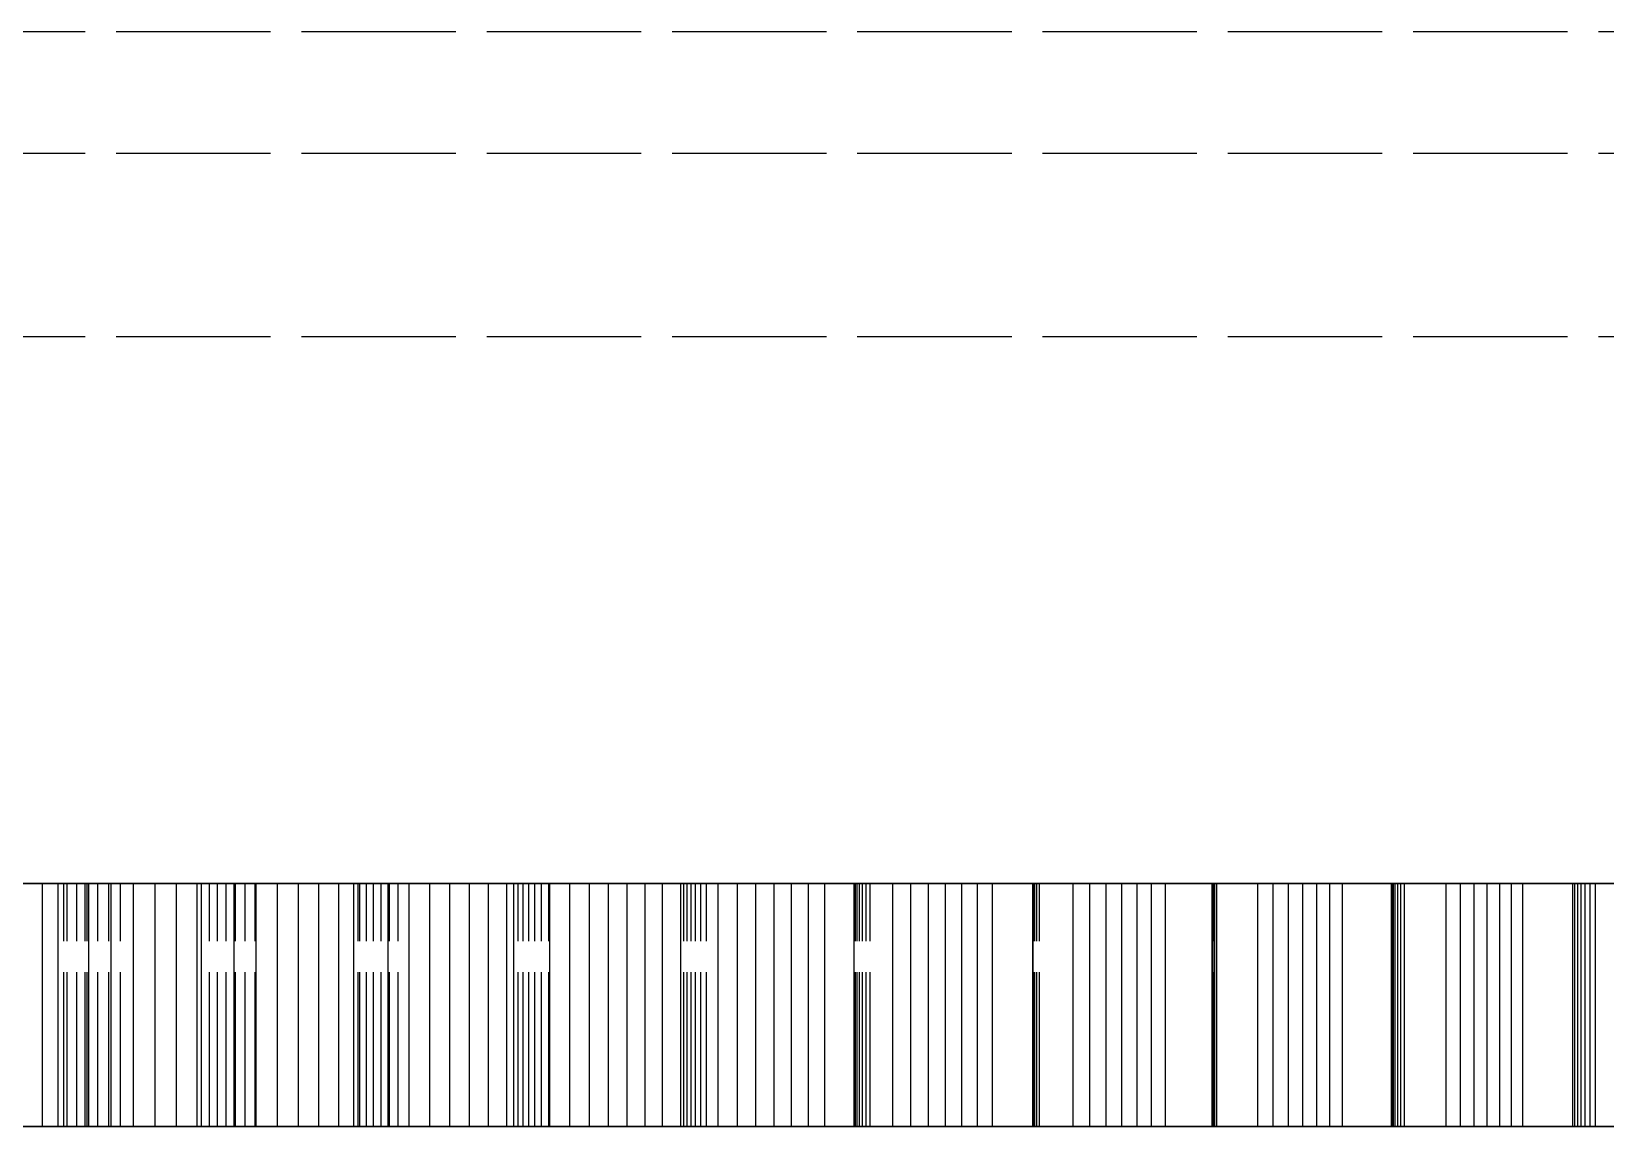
# Model space of a CAD drawing. Header units: millimetres. Extents: x -30 to 167, y -46 to 88.
# Drawn here: x -17.03 to -4.08, y 74.19 to 83.2 of the extents above; entities that cross this region are included whole.
import ezdxf

# ---------------------------------------------------------------- set-up
doc = ezdxf.new("R2010")
doc.units = ezdxf.units.MM
doc.linetypes.add('DASHED', pattern=[1.524, 1.27, -0.254])
doc.layers.add('HIDDEN', color=8, linetype='DASHED')
doc.layers.add('VISIBLE', color=7, linetype='CONTINUOUS')

msp = doc.modelspace()

# ---------------------------------------------------------------- linework, layer by layer
at = {"layer": 'HIDDEN'}
for p, q in [((-27, 83.20183), (27, 83.20183)), ((-27, 82.20183), (27, 82.20183)), ((-27, 80.69183), (27, 80.69183))]:
    msp.add_line(p, q, dxfattribs=at)
for points in [[(-17.11903, 76.19183), (-16.93831, 76.19183)], [(-16.93831, 76.19183), (-16.7613, 76.19183)], [(-16.93831, 74.19183), (-16.93831, 76.19183)], [(-16.81049, 76.19183), (-16.55785, 76.19183)], [(-16.73434, 76.19183), (-16.81049, 76.19183)], [(-16.81049, 76.19183), (-16.73434, 76.19183)], [(-16.7613, 76.19183), (-16.81049, 76.19183)], [(-16.81049, 74.19183), (-16.81049, 76.19183)], [(-16.7613, 76.19183), (-16.58831, 76.19183)], [(-16.58831, 76.19183), (-16.7613, 76.19183)], [(-16.7613, 74.19183), (-16.7613, 76.19183)], [(-16.7613, 74.19183), (-16.7613, 76.19183)], [(-16.65457, 76.19183), (-16.73434, 76.19183)], [(-16.73434, 76.19183), (-16.65457, 76.19183)], [(-16.73434, 74.19183), (-16.73434, 76.19183)], [(-16.73434, 74.19183), (-16.73434, 76.19183)], [(-16.57106, 76.19183), (-16.65457, 76.19183)], [(-16.65457, 76.19183), (-16.57106, 76.19183)], [(-16.65457, 74.19183), (-16.65457, 76.19183)], [(-16.65457, 74.19183), (-16.65457, 76.19183)], [(-16.58831, 76.19183), (-16.29649, 76.19183)], [(-16.29649, 76.19183), (-16.58831, 76.19183)], [(-16.58831, 74.19183), (-16.58831, 76.19183)], [(-16.58831, 74.19183), (-16.58831, 76.19183)], [(-16.48368, 76.19183), (-16.57106, 76.19183)], [(-16.57106, 76.19183), (-16.48368, 76.19183)], [(-16.57106, 74.19183), (-16.57106, 76.19183)], [(-16.57106, 74.19183), (-16.57106, 76.19183)], [(-16.55785, 76.19183), (-16.37235, 76.19183)], [(-16.55785, 74.19183), (-16.55785, 76.19183)], [(-16.39224, 76.19183), (-16.48368, 76.19183)], [(-16.48368, 76.19183), (-16.39224, 76.19183)], [(-16.48368, 74.19183), (-16.48368, 76.19183)], [(-16.48368, 74.19183), (-16.48368, 76.19183)], [(-16.29649, 76.19183), (-16.39224, 76.19183)], [(-16.39224, 76.19183), (-16.29649, 76.19183)], [(-16.39224, 74.19183), (-16.39224, 76.19183)], [(-16.39224, 74.19183), (-16.39224, 76.19183)], [(-16.37235, 76.19183), (-16.1902, 76.19183)], [(-16.37235, 74.19183), (-16.37235, 76.19183)], [(-16.29649, 74.19183), (-16.29649, 76.19183)], [(-16.29649, 74.19183), (-16.29649, 76.19183)], [(-16.1902, 76.19183), (-16.01159, 76.19183)], [(-16.1902, 74.19183), (-16.1902, 76.19183)], [(-16.01159, 76.19183), (-15.83671, 76.19183)], [(-16.01159, 74.19183), (-16.01159, 76.19183)], [(-15.83671, 76.19183), (-15.66581, 76.19183)], [(-15.83671, 74.19183), (-15.83671, 76.19183)], [(-15.66581, 76.19183), (-15.49922, 76.19183)], [(-15.66581, 74.19183), (-15.66581, 76.19183)], [(-15.62885, 76.19183), (-15.36045, 76.19183)], [(-15.56544, 76.19183), (-15.62885, 76.19183)], [(-15.62885, 76.19183), (-15.56544, 76.19183)], [(-15.49922, 76.19183), (-15.62885, 76.19183)], [(-15.62885, 74.19183), (-15.62885, 76.19183)], [(-15.4982, 76.19183), (-15.56544, 76.19183)], [(-15.56544, 76.19183), (-15.4982, 76.19183)], [(-15.56544, 74.19183), (-15.56544, 76.19183)], [(-15.56544, 74.19183), (-15.56544, 76.19183)], [(-15.49922, 76.19183), (-15.18789, 76.19183)], [(-15.18789, 76.19183), (-15.49922, 76.19183)], [(-15.49922, 74.19183), (-15.49922, 76.19183)], [(-15.49922, 74.19183), (-15.49922, 76.19183)], [(-15.427, 76.19183), (-15.4982, 76.19183)], [(-15.4982, 76.19183), (-15.427, 76.19183)], [(-15.4982, 74.19183), (-15.4982, 76.19183)], [(-15.4982, 74.19183), (-15.4982, 76.19183)], [(-15.3517, 76.19183), (-15.427, 76.19183)], [(-15.427, 76.19183), (-15.3517, 76.19183)], [(-15.427, 74.19183), (-15.427, 76.19183)], [(-15.427, 74.19183), (-15.427, 76.19183)], [(-15.36045, 76.19183), (-15.18087, 76.19183)], [(-15.36045, 74.19183), (-15.36045, 76.19183)], [(-15.27209, 76.19183), (-15.3517, 76.19183)], [(-15.3517, 76.19183), (-15.27209, 76.19183)], [(-15.3517, 74.19183), (-15.3517, 76.19183)], [(-15.3517, 74.19183), (-15.3517, 76.19183)], [(-15.18789, 76.19183), (-15.27209, 76.19183)], [(-15.27209, 76.19183), (-15.18789, 76.19183)], [(-15.27209, 74.19183), (-15.27209, 76.19183)], [(-15.27209, 74.19183), (-15.27209, 76.19183)], [(-15.18789, 74.19183), (-15.18789, 76.19183)], [(-15.18789, 74.19183), (-15.18789, 76.19183)], [(-15.18087, 76.19183), (-15.00487, 76.19183)], [(-15.18087, 74.19183), (-15.18087, 76.19183)], [(-15.00487, 76.19183), (-14.83263, 76.19183)], [(-15.00487, 74.19183), (-15.00487, 76.19183)], [(-14.83263, 76.19183), (-14.66437, 76.19183)], [(-14.83263, 74.19183), (-14.83263, 76.19183)], [(-14.66437, 76.19183), (-14.50035, 76.19183)], [(-14.66437, 74.19183), (-14.66437, 76.19183)], [(-14.50035, 76.19183), (-14.3409, 76.19183)], [(-14.50035, 74.19183), (-14.50035, 76.19183)], [(-14.37741, 76.19183), (-14.09445, 76.19183)], [(-14.32702, 76.19183), (-14.37741, 76.19183)], [(-14.37741, 76.19183), (-14.32702, 76.19183)], [(-14.3409, 76.19183), (-14.37741, 76.19183)], [(-14.37741, 74.19183), (-14.37741, 76.19183)], [(-14.3409, 76.19183), (-14.01146, 76.19183)], [(-14.01146, 76.19183), (-14.3409, 76.19183)], [(-14.3409, 74.19183), (-14.3409, 76.19183)], [(-14.3409, 74.19183), (-14.3409, 76.19183)], [(-14.2726, 76.19183), (-14.32702, 76.19183)], [(-14.32702, 76.19183), (-14.2726, 76.19183)], [(-14.32702, 74.19183), (-14.32702, 76.19183)], [(-14.32702, 74.19183), (-14.32702, 76.19183)], [(-14.21404, 76.19183), (-14.2726, 76.19183)], [(-14.2726, 76.19183), (-14.21404, 76.19183)], [(-14.2726, 74.19183), (-14.2726, 76.19183)], [(-14.2726, 74.19183), (-14.2726, 76.19183)], [(-14.15115, 76.19183), (-14.21404, 76.19183)], [(-14.21404, 76.19183), (-14.15115, 76.19183)], [(-14.21404, 74.19183), (-14.21404, 76.19183)], [(-14.21404, 74.19183), (-14.21404, 76.19183)], [(-14.08372, 76.19183), (-14.15115, 76.19183)], [(-14.15115, 76.19183), (-14.08372, 76.19183)], [(-14.15115, 74.19183), (-14.15115, 76.19183)], [(-14.15115, 74.19183), (-14.15115, 76.19183)], [(-14.09445, 76.19183), (-13.92159, 76.19183)], [(-14.09445, 74.19183), (-14.09445, 76.19183)], [(-14.01146, 76.19183), (-14.08372, 76.19183)], [(-14.08372, 76.19183), (-14.01146, 76.19183)], [(-14.08372, 74.19183), (-14.08372, 76.19183)], [(-14.08372, 74.19183), (-14.08372, 76.19183)], [(-14.01146, 74.19183), (-14.01146, 76.19183)], [(-14.01146, 74.19183), (-14.01146, 76.19183)], [(-13.92159, 76.19183), (-13.75252, 76.19183)], [(-13.92159, 74.19183), (-13.92159, 76.19183)], [(-13.75252, 76.19183), (-13.58743, 76.19183)], [(-13.75252, 74.19183), (-13.75252, 76.19183)], [(-13.58743, 76.19183), (-13.42654, 76.19183)], [(-13.58743, 74.19183), (-13.58743, 76.19183)], [(-13.42654, 76.19183), (-13.27013, 76.19183)], [(-13.42654, 74.19183), (-13.42654, 76.19183)], [(-13.27013, 76.19183), (-13.11853, 76.19183)], [(-13.27013, 74.19183), (-13.27013, 76.19183)], [(-13.11853, 76.19183), (-12.77246, 76.19183)], [(-13.11853, 74.19183), (-13.11853, 76.19183)], [(-13.06176, 76.19183), (-12.76551, 76.19183)], [(-13.02461, 76.19183), (-13.06176, 76.19183)], [(-13.06176, 76.19183), (-13.02461, 76.19183)], [(-12.77246, 76.19183), (-13.06176, 76.19183)], [(-13.06176, 74.19183), (-13.06176, 76.19183)], [(-12.98327, 76.19183), (-13.02461, 76.19183)], [(-13.02461, 76.19183), (-12.98327, 76.19183)], [(-13.02461, 74.19183), (-13.02461, 76.19183)], [(-13.02461, 74.19183), (-13.02461, 76.19183)], [(-12.93759, 76.19183), (-12.98327, 76.19183)], [(-12.98327, 76.19183), (-12.93759, 76.19183)], [(-12.98327, 74.19183), (-12.98327, 76.19183)], [(-12.98327, 74.19183), (-12.98327, 76.19183)], [(-12.88739, 76.19183), (-12.93759, 76.19183)], [(-12.93759, 76.19183), (-12.88739, 76.19183)], [(-12.93759, 74.19183), (-12.93759, 76.19183)], [(-12.93759, 74.19183), (-12.93759, 76.19183)], [(-12.83245, 76.19183), (-12.88739, 76.19183)], [(-12.88739, 76.19183), (-12.83245, 76.19183)], [(-12.88739, 74.19183), (-12.88739, 76.19183)], [(-12.88739, 74.19183), (-12.88739, 76.19183)], [(-12.77246, 76.19183), (-12.83245, 76.19183)], [(-12.83245, 76.19183), (-12.77246, 76.19183)], [(-12.83245, 74.19183), (-12.83245, 76.19183)], [(-12.83245, 74.19183), (-12.83245, 76.19183)], [(-12.77246, 74.19183), (-12.77246, 76.19183)], [(-12.77246, 74.19183), (-12.77246, 76.19183)], [(-12.76551, 76.19183), (-12.60013, 76.19183)], [(-12.76551, 74.19183), (-12.76551, 76.19183)], [(-12.60013, 76.19183), (-12.43875, 76.19183)], [(-12.60013, 74.19183), (-12.60013, 76.19183)], [(-12.43875, 76.19183), (-12.28155, 76.19183)], [(-12.43875, 74.19183), (-12.43875, 76.19183)], [(-12.28155, 76.19183), (-12.12875, 76.19183)], [(-12.28155, 74.19183), (-12.28155, 76.19183)], [(-12.12875, 76.19183), (-11.98064, 76.19183)], [(-12.12875, 74.19183), (-12.12875, 76.19183)], [(-11.98064, 76.19183), (-11.83758, 76.19183)], [(-11.98064, 74.19183), (-11.98064, 76.19183)], [(-11.83758, 76.19183), (-11.4764, 76.19183)], [(-11.83758, 74.19183), (-11.83758, 76.19183)], [(-11.68776, 76.19183), (-11.37954, 76.19183)], [(-11.66403, 76.19183), (-11.68776, 76.19183)], [(-11.68776, 76.19183), (-11.66403, 76.19183)], [(-11.4764, 76.19183), (-11.68776, 76.19183)], [(-11.68776, 74.19183), (-11.68776, 76.19183)], [(-11.63594, 76.19183), (-11.66403, 76.19183)], [(-11.66403, 76.19183), (-11.63594, 76.19183)], [(-11.66403, 74.19183), (-11.66403, 76.19183)], [(-11.66403, 74.19183), (-11.66403, 76.19183)], [(-11.60336, 76.19183), (-11.63594, 76.19183)], [(-11.63594, 76.19183), (-11.60336, 76.19183)], [(-11.63594, 74.19183), (-11.63594, 76.19183)], [(-11.63594, 74.19183), (-11.63594, 76.19183)], [(-11.56608, 76.19183), (-11.60336, 76.19183)], [(-11.60336, 76.19183), (-11.56608, 76.19183)], [(-11.60336, 74.19183), (-11.60336, 76.19183)], [(-11.60336, 74.19183), (-11.60336, 76.19183)], [(-11.52387, 76.19183), (-11.56608, 76.19183)], [(-11.56608, 76.19183), (-11.52387, 76.19183)], [(-11.56608, 74.19183), (-11.56608, 76.19183)], [(-11.56608, 74.19183), (-11.56608, 76.19183)], [(-11.4764, 76.19183), (-11.52387, 76.19183)], [(-11.52387, 76.19183), (-11.4764, 76.19183)], [(-11.52387, 74.19183), (-11.52387, 76.19183)], [(-11.52387, 74.19183), (-11.52387, 76.19183)], [(-11.4764, 74.19183), (-11.4764, 76.19183)], [(-11.4764, 74.19183), (-11.4764, 76.19183)], [(-11.37954, 76.19183), (-11.2224, 76.19183)], [(-11.37954, 74.19183), (-11.37954, 76.19183)], [(-11.2224, 76.19183), (-11.06942, 76.19183)], [(-11.2224, 74.19183), (-11.2224, 76.19183)], [(-11.06942, 76.19183), (-10.92081, 76.19183)], [(-11.06942, 74.19183), (-11.06942, 76.19183)], [(-10.92081, 76.19183), (-10.77678, 76.19183)], [(-10.92081, 74.19183), (-10.92081, 76.19183)], [(-10.77678, 76.19183), (-10.63764, 76.19183)], [(-10.77678, 74.19183), (-10.77678, 76.19183)], [(-10.63764, 76.19183), (-10.50375, 76.19183)], [(-10.63764, 74.19183), (-10.63764, 76.19183)], [(-10.50375, 76.19183), (-10.12909, 76.19183)], [(-10.50375, 74.19183), (-10.50375, 76.19183)], [(-10.26157, 76.19183), (-9.94276, 76.19183)], [(-10.25135, 76.19183), (-10.26157, 76.19183)], [(-10.26157, 76.19183), (-10.25135, 76.19183)], [(-10.12909, 76.19183), (-10.26157, 76.19183)], [(-10.26157, 74.19183), (-10.26157, 76.19183)], [(-10.23665, 76.19183), (-10.25135, 76.19183)], [(-10.25135, 76.19183), (-10.23665, 76.19183)], [(-10.25135, 74.19183), (-10.25135, 76.19183)], [(-10.25135, 74.19183), (-10.25135, 76.19183)], [(-10.2173, 76.19183), (-10.23665, 76.19183)], [(-10.23665, 76.19183), (-10.2173, 76.19183)], [(-10.23665, 74.19183), (-10.23665, 76.19183)], [(-10.23665, 74.19183), (-10.23665, 76.19183)], [(-10.19311, 76.19183), (-10.2173, 76.19183)], [(-10.2173, 76.19183), (-10.19311, 76.19183)], [(-10.2173, 74.19183), (-10.2173, 76.19183)], [(-10.2173, 74.19183), (-10.2173, 76.19183)], [(-10.16382, 76.19183), (-10.19311, 76.19183)], [(-10.19311, 76.19183), (-10.16382, 76.19183)], [(-10.19311, 74.19183), (-10.19311, 76.19183)], [(-10.19311, 74.19183), (-10.19311, 76.19183)], [(-10.12909, 76.19183), (-10.16382, 76.19183)], [(-10.16382, 76.19183), (-10.12909, 76.19183)], [(-10.16382, 74.19183), (-10.16382, 76.19183)], [(-10.16382, 74.19183), (-10.16382, 76.19183)], [(-10.12909, 74.19183), (-10.12909, 76.19183)], [(-10.12909, 74.19183), (-10.12909, 76.19183)], [(-9.94276, 76.19183), (-9.79455, 76.19183)], [(-9.94276, 74.19183), (-9.94276, 76.19183)], [(-9.79455, 76.19183), (-9.65066, 76.19183)], [(-9.79455, 74.19183), (-9.79455, 76.19183)], [(-9.65066, 76.19183), (-9.51129, 76.19183)], [(-9.65066, 74.19183), (-9.65066, 76.19183)], [(-9.51129, 76.19183), (-9.37669, 76.19183)], [(-9.51129, 74.19183), (-9.51129, 76.19183)], [(-9.37669, 76.19183), (-9.24713, 76.19183)], [(-9.37669, 74.19183), (-9.37669, 76.19183)], [(-9.24713, 76.19183), (-9.12301, 76.19183)], [(-9.24713, 74.19183), (-9.24713, 76.19183)], [(-9.12301, 76.19183), (-8.73655, 76.19183)], [(-9.12301, 74.19183), (-9.12301, 76.19183)], [(-8.79289, 76.19183), (-8.78955, 76.19183)], [(-8.79164, 76.19183), (-8.79289, 76.19183)], [(-8.79289, 76.19183), (-8.79164, 76.19183)], [(-8.73655, 76.19183), (-8.79289, 76.19183)], [(-8.79289, 74.19183), (-8.79289, 76.19183)], [(-8.78562, 76.19183), (-8.79164, 76.19183)], [(-8.79164, 76.19183), (-8.78562, 76.19183)], [(-8.79164, 74.19183), (-8.79164, 76.19183)], [(-8.79164, 74.19183), (-8.79164, 76.19183)], [(-8.78955, 76.19183), (-8.46156, 76.19183)], [(-8.78955, 74.19183), (-8.78955, 76.19183)], [(-8.77462, 76.19183), (-8.78562, 76.19183)], [(-8.78562, 76.19183), (-8.77462, 76.19183)], [(-8.78562, 74.19183), (-8.78562, 76.19183)], [(-8.78562, 74.19183), (-8.78562, 76.19183)], [(-8.75838, 76.19183), (-8.77462, 76.19183)], [(-8.77462, 76.19183), (-8.75838, 76.19183)], [(-8.77462, 74.19183), (-8.77462, 76.19183)], [(-8.77462, 74.19183), (-8.77462, 76.19183)], [(-8.73655, 76.19183), (-8.75838, 76.19183)], [(-8.75838, 76.19183), (-8.73655, 76.19183)], [(-8.75838, 74.19183), (-8.75838, 76.19183)], [(-8.75838, 74.19183), (-8.75838, 76.19183)], [(-8.73655, 74.19183), (-8.73655, 76.19183)], [(-8.73655, 74.19183), (-8.73655, 76.19183)], [(-8.46156, 76.19183), (-8.32295, 76.19183)], [(-8.46156, 74.19183), (-8.46156, 76.19183)], [(-8.32295, 76.19183), (-8.18879, 76.19183)], [(-8.32295, 74.19183), (-8.32295, 76.19183)], [(-8.18879, 76.19183), (-8.0593, 76.19183)], [(-8.18879, 74.19183), (-8.18879, 76.19183)], [(-8.0593, 76.19183), (-7.93471, 76.19183)], [(-8.0593, 74.19183), (-8.0593, 76.19183)], [(-7.93471, 76.19183), (-7.81532, 76.19183)], [(-7.93471, 74.19183), (-7.93471, 76.19183)], [(-7.81532, 76.19183), (-7.70153, 76.19183)], [(-7.81532, 74.19183), (-7.81532, 76.19183)], [(-7.70153, 76.19183), (-7.30498, 76.19183)], [(-7.70153, 74.19183), (-7.70153, 76.19183)], [(-7.31694, 76.19183), (-7.31469, 76.19183)], [(-7.31382, 76.19183), (-7.31694, 76.19183)], [(-7.31694, 76.19183), (-7.31382, 76.19183)], [(-7.30498, 76.19183), (-7.31694, 76.19183)], [(-7.31694, 74.19183), (-7.31694, 76.19183)], [(-7.31469, 76.19183), (-7.30736, 76.19183)], [(-7.31469, 74.19183), (-7.31469, 76.19183)], [(-7.30498, 76.19183), (-7.31382, 76.19183)], [(-7.31382, 76.19183), (-7.30498, 76.19183)], [(-7.31382, 74.19183), (-7.31382, 76.19183)], [(-7.31382, 74.19183), (-7.31382, 76.19183)], [(-7.30736, 76.19183), (-7.29516, 76.19183)], [(-7.30736, 74.19183), (-7.30736, 76.19183)], [(-7.30498, 74.19183), (-7.30498, 76.19183)], [(-7.30498, 74.19183), (-7.30498, 76.19183)], [(-7.29516, 76.19183), (-7.27827, 76.19183)], [(-7.29516, 74.19183), (-7.29516, 76.19183)], [(-7.27827, 76.19183), (-6.94258, 76.19183)], [(-7.27827, 74.19183), (-7.27827, 76.19183)], [(-6.94258, 76.19183), (-6.81418, 76.19183)], [(-6.94258, 74.19183), (-6.94258, 76.19183)], [(-6.81418, 76.19183), (-6.69035, 76.19183)], [(-6.81418, 74.19183), (-6.81418, 76.19183)], [(-6.69035, 76.19183), (-6.57131, 76.19183)], [(-6.69035, 74.19183), (-6.69035, 76.19183)], [(-6.57131, 76.19183), (-6.4573, 76.19183)], [(-6.57131, 74.19183), (-6.57131, 76.19183)], [(-6.4573, 76.19183), (-6.34861, 76.19183)], [(-6.4573, 74.19183), (-6.4573, 76.19183)], [(-6.34861, 76.19183), (-6.24564, 76.19183)], [(-6.34861, 74.19183), (-6.34861, 76.19183)], [(-6.24564, 76.19183), (-5.84079, 76.19183)], [(-6.24564, 74.19183), (-6.24564, 76.19183)], [(-5.84079, 76.19183), (-5.8366, 76.19183)], [(-5.84079, 74.19183), (-5.84079, 76.19183)], [(-5.8366, 76.19183), (-5.82657, 76.19183)], [(-5.8366, 74.19183), (-5.8366, 76.19183)], [(-5.82657, 76.19183), (-5.8111, 76.19183)], [(-5.82657, 74.19183), (-5.82657, 76.19183)], [(-5.8111, 76.19183), (-5.79045, 76.19183)], [(-5.8111, 74.19183), (-5.8111, 76.19183)], [(-5.79045, 76.19183), (-5.76485, 76.19183)], [(-5.79045, 74.19183), (-5.79045, 76.19183)], [(-5.76485, 76.19183), (-5.73448, 76.19183)], [(-5.76485, 74.19183), (-5.76485, 76.19183)], [(-5.73448, 76.19183), (-5.39259, 76.19183)], [(-5.73448, 74.19183), (-5.73448, 76.19183)], [(-5.39259, 76.19183), (-5.27497, 76.19183)], [(-5.39259, 74.19183), (-5.39259, 76.19183)], [(-5.27497, 76.19183), (-5.16203, 76.19183)], [(-5.27497, 74.19183), (-5.27497, 76.19183)], [(-5.16203, 76.19183), (-5.05398, 76.19183)], [(-5.16203, 74.19183), (-5.16203, 76.19183)], [(-5.05398, 76.19183), (-4.95104, 76.19183)], [(-5.05398, 74.19183), (-5.05398, 76.19183)], [(-4.95104, 76.19183), (-4.85354, 76.19183)], [(-4.95104, 74.19183), (-4.95104, 76.19183)], [(-4.85354, 76.19183), (-4.76187, 76.19183)], [(-4.85354, 74.19183), (-4.85354, 76.19183)], [(-4.76187, 76.19183), (-4.35051, 76.19183)], [(-4.76187, 74.19183), (-4.76187, 76.19183)], [(-4.35051, 76.19183), (-4.3333, 76.19183)], [(-4.35051, 74.19183), (-4.35051, 76.19183)], [(-4.3333, 76.19183), (-4.31019, 76.19183)], [(-4.3333, 74.19183), (-4.3333, 76.19183)], [(-4.31019, 76.19183), (-4.28155, 76.19183)], [(-4.31019, 74.19183), (-4.31019, 76.19183)], [(-4.28155, 76.19183), (-4.24767, 76.19183)], [(-4.28155, 74.19183), (-4.28155, 76.19183)], [(-4.24767, 76.19183), (-4.20879, 76.19183)], [(-4.24767, 74.19183), (-4.24767, 76.19183)], [(-4.20879, 76.19183), (-4.16508, 76.19183)], [(-4.20879, 74.19183), (-4.20879, 76.19183)], [(-4.16508, 76.19183), (-3.81851, 76.19183)], [(-4.16508, 74.19183), (-4.16508, 76.19183)], [(-17.11903, 74.19183), (-16.93831, 74.19183)], [(-16.93831, 74.19183), (-16.7613, 74.19183)], [(-16.81049, 74.19183), (-16.55785, 74.19183)], [(-16.73434, 74.19183), (-16.81049, 74.19183)], [(-16.81049, 74.19183), (-16.73434, 74.19183)], [(-16.7613, 74.19183), (-16.81049, 74.19183)], [(-16.7613, 74.19183), (-16.58831, 74.19183)], [(-16.58831, 74.19183), (-16.7613, 74.19183)], [(-16.65457, 74.19183), (-16.73434, 74.19183)], [(-16.73434, 74.19183), (-16.65457, 74.19183)], [(-16.57106, 74.19183), (-16.65457, 74.19183)], [(-16.65457, 74.19183), (-16.57106, 74.19183)], [(-16.58831, 74.19183), (-16.29649, 74.19183)], [(-16.29649, 74.19183), (-16.58831, 74.19183)], [(-16.48368, 74.19183), (-16.57106, 74.19183)], [(-16.57106, 74.19183), (-16.48368, 74.19183)], [(-16.55785, 74.19183), (-16.37235, 74.19183)], [(-16.39224, 74.19183), (-16.48368, 74.19183)], [(-16.48368, 74.19183), (-16.39224, 74.19183)], [(-16.29649, 74.19183), (-16.39224, 74.19183)], [(-16.39224, 74.19183), (-16.29649, 74.19183)], [(-16.37235, 74.19183), (-16.1902, 74.19183)], [(-16.1902, 74.19183), (-16.01159, 74.19183)], [(-16.01159, 74.19183), (-15.83671, 74.19183)], [(-15.83671, 74.19183), (-15.66581, 74.19183)], [(-15.66581, 74.19183), (-15.49922, 74.19183)], [(-15.62885, 74.19183), (-15.36045, 74.19183)], [(-15.56544, 74.19183), (-15.62885, 74.19183)], [(-15.62885, 74.19183), (-15.56544, 74.19183)], [(-15.49922, 74.19183), (-15.62885, 74.19183)], [(-15.4982, 74.19183), (-15.56544, 74.19183)], [(-15.56544, 74.19183), (-15.4982, 74.19183)], [(-15.49922, 74.19183), (-15.18789, 74.19183)], [(-15.18789, 74.19183), (-15.49922, 74.19183)], [(-15.427, 74.19183), (-15.4982, 74.19183)], [(-15.4982, 74.19183), (-15.427, 74.19183)], [(-15.3517, 74.19183), (-15.427, 74.19183)], [(-15.427, 74.19183), (-15.3517, 74.19183)], [(-15.36045, 74.19183), (-15.18087, 74.19183)], [(-15.27209, 74.19183), (-15.3517, 74.19183)], [(-15.3517, 74.19183), (-15.27209, 74.19183)], [(-15.18789, 74.19183), (-15.27209, 74.19183)], [(-15.27209, 74.19183), (-15.18789, 74.19183)], [(-15.18087, 74.19183), (-15.00487, 74.19183)], [(-15.00487, 74.19183), (-14.83263, 74.19183)], [(-14.83263, 74.19183), (-14.66437, 74.19183)], [(-14.66437, 74.19183), (-14.50035, 74.19183)], [(-14.50035, 74.19183), (-14.3409, 74.19183)], [(-14.37741, 74.19183), (-14.09445, 74.19183)], [(-14.32702, 74.19183), (-14.37741, 74.19183)], [(-14.37741, 74.19183), (-14.32702, 74.19183)], [(-14.3409, 74.19183), (-14.37741, 74.19183)], [(-14.3409, 74.19183), (-14.01146, 74.19183)], [(-14.01146, 74.19183), (-14.3409, 74.19183)], [(-14.2726, 74.19183), (-14.32702, 74.19183)], [(-14.32702, 74.19183), (-14.2726, 74.19183)], [(-14.21404, 74.19183), (-14.2726, 74.19183)], [(-14.2726, 74.19183), (-14.21404, 74.19183)], [(-14.15115, 74.19183), (-14.21404, 74.19183)], [(-14.21404, 74.19183), (-14.15115, 74.19183)], [(-14.08372, 74.19183), (-14.15115, 74.19183)], [(-14.15115, 74.19183), (-14.08372, 74.19183)], [(-14.09445, 74.19183), (-13.92159, 74.19183)], [(-14.01146, 74.19183), (-14.08372, 74.19183)], [(-14.08372, 74.19183), (-14.01146, 74.19183)], [(-13.92159, 74.19183), (-13.75252, 74.19183)], [(-13.75252, 74.19183), (-13.58743, 74.19183)], [(-13.58743, 74.19183), (-13.42654, 74.19183)], [(-13.42654, 74.19183), (-13.27013, 74.19183)], [(-13.27013, 74.19183), (-13.11853, 74.19183)], [(-13.11853, 74.19183), (-12.77246, 74.19183)], [(-13.06176, 74.19183), (-12.76551, 74.19183)], [(-13.02461, 74.19183), (-13.06176, 74.19183)], [(-13.06176, 74.19183), (-13.02461, 74.19183)], [(-12.77246, 74.19183), (-13.06176, 74.19183)], [(-12.98327, 74.19183), (-13.02461, 74.19183)], [(-13.02461, 74.19183), (-12.98327, 74.19183)], [(-12.93759, 74.19183), (-12.98327, 74.19183)], [(-12.98327, 74.19183), (-12.93759, 74.19183)], [(-12.88739, 74.19183), (-12.93759, 74.19183)], [(-12.93759, 74.19183), (-12.88739, 74.19183)], [(-12.83245, 74.19183), (-12.88739, 74.19183)], [(-12.88739, 74.19183), (-12.83245, 74.19183)], [(-12.77246, 74.19183), (-12.83245, 74.19183)], [(-12.83245, 74.19183), (-12.77246, 74.19183)], [(-12.76551, 74.19183), (-12.60013, 74.19183)], [(-12.60013, 74.19183), (-12.43875, 74.19183)], [(-12.43875, 74.19183), (-12.28155, 74.19183)], [(-12.28155, 74.19183), (-12.12875, 74.19183)], [(-12.12875, 74.19183), (-11.98064, 74.19183)], [(-11.98064, 74.19183), (-11.83758, 74.19183)], [(-11.83758, 74.19183), (-11.4764, 74.19183)], [(-11.68776, 74.19183), (-11.37954, 74.19183)], [(-11.66403, 74.19183), (-11.68776, 74.19183)], [(-11.68776, 74.19183), (-11.66403, 74.19183)], [(-11.4764, 74.19183), (-11.68776, 74.19183)], [(-11.63594, 74.19183), (-11.66403, 74.19183)], [(-11.66403, 74.19183), (-11.63594, 74.19183)], [(-11.60336, 74.19183), (-11.63594, 74.19183)], [(-11.63594, 74.19183), (-11.60336, 74.19183)], [(-11.56608, 74.19183), (-11.60336, 74.19183)], [(-11.60336, 74.19183), (-11.56608, 74.19183)], [(-11.52387, 74.19183), (-11.56608, 74.19183)], [(-11.56608, 74.19183), (-11.52387, 74.19183)], [(-11.4764, 74.19183), (-11.52387, 74.19183)], [(-11.52387, 74.19183), (-11.4764, 74.19183)], [(-11.37954, 74.19183), (-11.2224, 74.19183)], [(-11.2224, 74.19183), (-11.06942, 74.19183)], [(-11.06942, 74.19183), (-10.92081, 74.19183)], [(-10.92081, 74.19183), (-10.77678, 74.19183)], [(-10.77678, 74.19183), (-10.63764, 74.19183)], [(-10.63764, 74.19183), (-10.50375, 74.19183)], [(-10.50375, 74.19183), (-10.12909, 74.19183)], [(-10.26157, 74.19183), (-9.94276, 74.19183)], [(-10.25135, 74.19183), (-10.26157, 74.19183)], [(-10.26157, 74.19183), (-10.25135, 74.19183)], [(-10.12909, 74.19183), (-10.26157, 74.19183)], [(-10.23665, 74.19183), (-10.25135, 74.19183)], [(-10.25135, 74.19183), (-10.23665, 74.19183)], [(-10.2173, 74.19183), (-10.23665, 74.19183)], [(-10.23665, 74.19183), (-10.2173, 74.19183)], [(-10.19311, 74.19183), (-10.2173, 74.19183)], [(-10.2173, 74.19183), (-10.19311, 74.19183)], [(-10.16382, 74.19183), (-10.19311, 74.19183)], [(-10.19311, 74.19183), (-10.16382, 74.19183)], [(-10.12909, 74.19183), (-10.16382, 74.19183)], [(-10.16382, 74.19183), (-10.12909, 74.19183)], [(-9.94276, 74.19183), (-9.79455, 74.19183)], [(-9.79455, 74.19183), (-9.65066, 74.19183)], [(-9.65066, 74.19183), (-9.51129, 74.19183)], [(-9.51129, 74.19183), (-9.37669, 74.19183)], [(-9.37669, 74.19183), (-9.24713, 74.19183)], [(-9.24713, 74.19183), (-9.12301, 74.19183)], [(-9.12301, 74.19183), (-8.73655, 74.19183)], [(-8.79289, 74.19183), (-8.78955, 74.19183)], [(-8.79164, 74.19183), (-8.79289, 74.19183)], [(-8.79289, 74.19183), (-8.79164, 74.19183)], [(-8.73655, 74.19183), (-8.79289, 74.19183)], [(-8.78562, 74.19183), (-8.79164, 74.19183)], [(-8.79164, 74.19183), (-8.78562, 74.19183)], [(-8.78955, 74.19183), (-8.46156, 74.19183)], [(-8.77462, 74.19183), (-8.78562, 74.19183)], [(-8.78562, 74.19183), (-8.77462, 74.19183)], [(-8.75838, 74.19183), (-8.77462, 74.19183)], [(-8.77462, 74.19183), (-8.75838, 74.19183)], [(-8.73655, 74.19183), (-8.75838, 74.19183)], [(-8.75838, 74.19183), (-8.73655, 74.19183)], [(-8.46156, 74.19183), (-8.32295, 74.19183)], [(-8.32295, 74.19183), (-8.18879, 74.19183)], [(-8.18879, 74.19183), (-8.0593, 74.19183)], [(-8.0593, 74.19183), (-7.93471, 74.19183)], [(-7.93471, 74.19183), (-7.81532, 74.19183)], [(-7.81532, 74.19183), (-7.70153, 74.19183)], [(-7.70153, 74.19183), (-7.30498, 74.19183)], [(-7.31694, 74.19183), (-7.31469, 74.19183)], [(-7.31382, 74.19183), (-7.31694, 74.19183)], [(-7.31694, 74.19183), (-7.31382, 74.19183)], [(-7.30498, 74.19183), (-7.31694, 74.19183)], [(-7.31469, 74.19183), (-7.30736, 74.19183)], [(-7.30498, 74.19183), (-7.31382, 74.19183)], [(-7.31382, 74.19183), (-7.30498, 74.19183)], [(-7.30736, 74.19183), (-7.29516, 74.19183)], [(-7.29516, 74.19183), (-7.27827, 74.19183)], [(-7.27827, 74.19183), (-6.94258, 74.19183)], [(-6.94258, 74.19183), (-6.81418, 74.19183)], [(-6.81418, 74.19183), (-6.69035, 74.19183)], [(-6.69035, 74.19183), (-6.57131, 74.19183)], [(-6.57131, 74.19183), (-6.4573, 74.19183)], [(-6.4573, 74.19183), (-6.34861, 74.19183)], [(-6.34861, 74.19183), (-6.24564, 74.19183)], [(-6.24564, 74.19183), (-5.84079, 74.19183)], [(-5.84079, 74.19183), (-5.8366, 74.19183)], [(-5.8366, 74.19183), (-5.82657, 74.19183)], [(-5.82657, 74.19183), (-5.8111, 74.19183)], [(-5.8111, 74.19183), (-5.79045, 74.19183)], [(-5.79045, 74.19183), (-5.76485, 74.19183)], [(-5.76485, 74.19183), (-5.73448, 74.19183)], [(-5.73448, 74.19183), (-5.39259, 74.19183)], [(-5.39259, 74.19183), (-5.27497, 74.19183)], [(-5.27497, 74.19183), (-5.16203, 74.19183)], [(-5.16203, 74.19183), (-5.05398, 74.19183)], [(-5.05398, 74.19183), (-4.95104, 74.19183)], [(-4.95104, 74.19183), (-4.85354, 74.19183)], [(-4.85354, 74.19183), (-4.76187, 74.19183)], [(-4.76187, 74.19183), (-4.35051, 74.19183)], [(-4.35051, 74.19183), (-4.3333, 74.19183)], [(-4.3333, 74.19183), (-4.31019, 74.19183)], [(-4.31019, 74.19183), (-4.28155, 74.19183)], [(-4.28155, 74.19183), (-4.24767, 74.19183)], [(-4.24767, 74.19183), (-4.20879, 74.19183)], [(-4.20879, 74.19183), (-4.16508, 74.19183)], [(-4.16508, 74.19183), (-3.81851, 74.19183)]]:
    msp.add_lwpolyline(points, dxfattribs=at)
at = {"layer": 'VISIBLE'}
for points in [[(-16.93831, 76.19183), (-17.11903, 76.19183)], [(-16.81049, 76.19183), (-16.93831, 76.19183)], [(-16.93831, 74.19183), (-16.93831, 76.19183)], [(-16.55785, 76.19183), (-16.81049, 76.19183)], [(-16.81049, 74.19183), (-16.81049, 76.19183)], [(-16.37235, 76.19183), (-16.55785, 76.19183)], [(-16.55785, 74.19183), (-16.55785, 76.19183)], [(-16.1902, 76.19183), (-16.37235, 76.19183)], [(-16.37235, 74.19183), (-16.37235, 76.19183)], [(-16.01159, 76.19183), (-16.1902, 76.19183)], [(-16.1902, 74.19183), (-16.1902, 76.19183)], [(-15.83671, 76.19183), (-16.01159, 76.19183)], [(-16.01159, 74.19183), (-16.01159, 76.19183)], [(-15.66581, 76.19183), (-15.83671, 76.19183)], [(-15.83671, 74.19183), (-15.83671, 76.19183)], [(-15.62885, 76.19183), (-15.66581, 76.19183)], [(-15.66581, 74.19183), (-15.66581, 76.19183)], [(-15.36045, 76.19183), (-15.62885, 76.19183)], [(-15.62885, 74.19183), (-15.62885, 76.19183)], [(-15.18087, 76.19183), (-15.36045, 76.19183)], [(-15.36045, 74.19183), (-15.36045, 76.19183)], [(-15.00487, 76.19183), (-15.18087, 76.19183)], [(-15.18087, 74.19183), (-15.18087, 76.19183)], [(-14.83263, 76.19183), (-15.00487, 76.19183)], [(-15.00487, 74.19183), (-15.00487, 76.19183)], [(-14.66437, 76.19183), (-14.83263, 76.19183)], [(-14.83263, 74.19183), (-14.83263, 76.19183)], [(-14.50035, 76.19183), (-14.66437, 76.19183)], [(-14.66437, 74.19183), (-14.66437, 76.19183)], [(-14.37741, 76.19183), (-14.50035, 76.19183)], [(-14.50035, 74.19183), (-14.50035, 76.19183)], [(-14.09445, 76.19183), (-14.37741, 76.19183)], [(-14.37741, 74.19183), (-14.37741, 76.19183)], [(-13.92159, 76.19183), (-14.09445, 76.19183)], [(-14.09445, 74.19183), (-14.09445, 76.19183)], [(-13.75252, 76.19183), (-13.92159, 76.19183)], [(-13.92159, 74.19183), (-13.92159, 76.19183)], [(-13.58743, 76.19183), (-13.75252, 76.19183)], [(-13.75252, 74.19183), (-13.75252, 76.19183)], [(-13.42654, 76.19183), (-13.58743, 76.19183)], [(-13.58743, 74.19183), (-13.58743, 76.19183)], [(-13.27013, 76.19183), (-13.42654, 76.19183)], [(-13.42654, 74.19183), (-13.42654, 76.19183)], [(-13.11853, 76.19183), (-13.27013, 76.19183)], [(-13.27013, 74.19183), (-13.27013, 76.19183)], [(-13.06176, 76.19183), (-13.11853, 76.19183)], [(-13.11853, 74.19183), (-13.11853, 76.19183)], [(-12.76551, 76.19183), (-13.06176, 76.19183)], [(-13.06176, 74.19183), (-13.06176, 76.19183)], [(-12.60013, 76.19183), (-12.76551, 76.19183)], [(-12.76551, 74.19183), (-12.76551, 76.19183)], [(-12.43875, 76.19183), (-12.60013, 76.19183)], [(-12.60013, 74.19183), (-12.60013, 76.19183)], [(-12.28155, 76.19183), (-12.43875, 76.19183)], [(-12.43875, 74.19183), (-12.43875, 76.19183)], [(-12.12875, 76.19183), (-12.28155, 76.19183)], [(-12.28155, 74.19183), (-12.28155, 76.19183)], [(-11.98064, 76.19183), (-12.12875, 76.19183)], [(-12.12875, 74.19183), (-12.12875, 76.19183)], [(-11.83758, 76.19183), (-11.98064, 76.19183)], [(-11.98064, 74.19183), (-11.98064, 76.19183)], [(-11.68776, 76.19183), (-11.83758, 76.19183)], [(-11.83758, 74.19183), (-11.83758, 76.19183)], [(-11.37954, 76.19183), (-11.68776, 76.19183)], [(-11.68776, 74.19183), (-11.68776, 76.19183)], [(-11.2224, 76.19183), (-11.37954, 76.19183)], [(-11.37954, 74.19183), (-11.37954, 76.19183)], [(-11.06942, 76.19183), (-11.2224, 76.19183)], [(-11.2224, 74.19183), (-11.2224, 76.19183)], [(-10.92081, 76.19183), (-11.06942, 76.19183)], [(-11.06942, 74.19183), (-11.06942, 76.19183)], [(-10.77678, 76.19183), (-10.92081, 76.19183)], [(-10.92081, 74.19183), (-10.92081, 76.19183)], [(-10.63764, 76.19183), (-10.77678, 76.19183)], [(-10.77678, 74.19183), (-10.77678, 76.19183)], [(-10.50375, 76.19183), (-10.63764, 76.19183)], [(-10.63764, 74.19183), (-10.63764, 76.19183)], [(-10.26157, 76.19183), (-10.50375, 76.19183)], [(-10.50375, 74.19183), (-10.50375, 76.19183)], [(-9.94276, 76.19183), (-10.26157, 76.19183)], [(-10.26157, 74.19183), (-10.26157, 76.19183)], [(-9.79455, 76.19183), (-9.94276, 76.19183)], [(-9.94276, 74.19183), (-9.94276, 76.19183)], [(-9.65066, 76.19183), (-9.79455, 76.19183)], [(-9.79455, 74.19183), (-9.79455, 76.19183)], [(-9.51129, 76.19183), (-9.65066, 76.19183)], [(-9.65066, 74.19183), (-9.65066, 76.19183)], [(-9.37669, 76.19183), (-9.51129, 76.19183)], [(-9.51129, 74.19183), (-9.51129, 76.19183)], [(-9.24713, 76.19183), (-9.37669, 76.19183)], [(-9.37669, 74.19183), (-9.37669, 76.19183)], [(-9.12301, 76.19183), (-9.24713, 76.19183)], [(-9.24713, 74.19183), (-9.24713, 76.19183)], [(-8.79289, 76.19183), (-9.12301, 76.19183)], [(-9.12301, 74.19183), (-9.12301, 76.19183)], [(-8.78955, 76.19183), (-8.79289, 76.19183)], [(-8.79289, 74.19183), (-8.79289, 76.19183)], [(-8.46156, 76.19183), (-8.78955, 76.19183)], [(-8.78955, 74.19183), (-8.78955, 76.19183)], [(-8.32295, 76.19183), (-8.46156, 76.19183)], [(-8.46156, 74.19183), (-8.46156, 76.19183)], [(-8.18879, 76.19183), (-8.32295, 76.19183)], [(-8.32295, 74.19183), (-8.32295, 76.19183)], [(-8.0593, 76.19183), (-8.18879, 76.19183)], [(-8.18879, 74.19183), (-8.18879, 76.19183)], [(-7.93471, 76.19183), (-8.0593, 76.19183)], [(-8.0593, 74.19183), (-8.0593, 76.19183)], [(-7.81532, 76.19183), (-7.93471, 76.19183)], [(-7.93471, 74.19183), (-7.93471, 76.19183)], [(-7.70153, 76.19183), (-7.81532, 76.19183)], [(-7.81532, 74.19183), (-7.81532, 76.19183)], [(-7.31694, 76.19183), (-7.70153, 76.19183)], [(-7.70153, 74.19183), (-7.70153, 76.19183)], [(-7.31469, 76.19183), (-7.31694, 76.19183)], [(-7.31694, 74.19183), (-7.31694, 76.19183)], [(-7.30736, 76.19183), (-7.31469, 76.19183)], [(-7.31469, 74.19183), (-7.31469, 76.19183)], [(-7.29516, 76.19183), (-7.30736, 76.19183)], [(-7.30736, 74.19183), (-7.30736, 76.19183)], [(-7.27827, 76.19183), (-7.29516, 76.19183)], [(-7.29516, 74.19183), (-7.29516, 76.19183)], [(-6.94258, 76.19183), (-7.27827, 76.19183)], [(-7.27827, 74.19183), (-7.27827, 76.19183)], [(-6.81418, 76.19183), (-6.94258, 76.19183)], [(-6.94258, 74.19183), (-6.94258, 76.19183)], [(-6.69035, 76.19183), (-6.81418, 76.19183)], [(-6.81418, 74.19183), (-6.81418, 76.19183)], [(-6.57131, 76.19183), (-6.69035, 76.19183)], [(-6.69035, 74.19183), (-6.69035, 76.19183)], [(-6.4573, 76.19183), (-6.57131, 76.19183)], [(-6.57131, 74.19183), (-6.57131, 76.19183)], [(-6.34861, 76.19183), (-6.4573, 76.19183)], [(-6.4573, 74.19183), (-6.4573, 76.19183)], [(-6.24564, 76.19183), (-6.34861, 76.19183)], [(-6.34861, 74.19183), (-6.34861, 76.19183)], [(-5.84079, 76.19183), (-6.24564, 76.19183)], [(-6.24564, 74.19183), (-6.24564, 76.19183)], [(-5.8366, 76.19183), (-5.84079, 76.19183)], [(-5.84079, 74.19183), (-5.84079, 76.19183)], [(-5.82657, 76.19183), (-5.8366, 76.19183)], [(-5.8366, 74.19183), (-5.8366, 76.19183)], [(-5.8111, 76.19183), (-5.82657, 76.19183)], [(-5.82657, 74.19183), (-5.82657, 76.19183)], [(-5.79045, 76.19183), (-5.8111, 76.19183)], [(-5.8111, 74.19183), (-5.8111, 76.19183)], [(-5.76485, 76.19183), (-5.79045, 76.19183)], [(-5.79045, 74.19183), (-5.79045, 76.19183)], [(-5.73448, 76.19183), (-5.76485, 76.19183)], [(-5.76485, 74.19183), (-5.76485, 76.19183)], [(-5.39259, 76.19183), (-5.73448, 76.19183)], [(-5.73448, 74.19183), (-5.73448, 76.19183)], [(-5.27497, 76.19183), (-5.39259, 76.19183)], [(-5.39259, 74.19183), (-5.39259, 76.19183)], [(-5.16203, 76.19183), (-5.27497, 76.19183)], [(-5.27497, 74.19183), (-5.27497, 76.19183)], [(-5.05398, 76.19183), (-5.16203, 76.19183)], [(-5.16203, 74.19183), (-5.16203, 76.19183)], [(-4.95104, 76.19183), (-5.05398, 76.19183)], [(-5.05398, 74.19183), (-5.05398, 76.19183)], [(-4.85354, 76.19183), (-4.95104, 76.19183)], [(-4.95104, 74.19183), (-4.95104, 76.19183)], [(-4.76187, 76.19183), (-4.85354, 76.19183)], [(-4.85354, 74.19183), (-4.85354, 76.19183)], [(-4.35051, 76.19183), (-4.76187, 76.19183)], [(-4.76187, 74.19183), (-4.76187, 76.19183)], [(-4.3333, 76.19183), (-4.35051, 76.19183)], [(-4.35051, 74.19183), (-4.35051, 76.19183)], [(-4.31019, 76.19183), (-4.3333, 76.19183)], [(-4.3333, 74.19183), (-4.3333, 76.19183)], [(-4.28155, 76.19183), (-4.31019, 76.19183)], [(-4.31019, 74.19183), (-4.31019, 76.19183)], [(-4.24767, 76.19183), (-4.28155, 76.19183)], [(-4.28155, 74.19183), (-4.28155, 76.19183)], [(-4.20879, 76.19183), (-4.24767, 76.19183)], [(-4.24767, 74.19183), (-4.24767, 76.19183)], [(-4.16508, 76.19183), (-4.20879, 76.19183)], [(-4.20879, 74.19183), (-4.20879, 76.19183)], [(-3.81851, 76.19183), (-4.16508, 76.19183)], [(-4.16508, 74.19183), (-4.16508, 76.19183)], [(-16.93831, 74.19183), (-17.11903, 74.19183)], [(-16.81049, 74.19183), (-16.93831, 74.19183)], [(-16.55785, 74.19183), (-16.81049, 74.19183)], [(-16.37235, 74.19183), (-16.55785, 74.19183)], [(-16.1902, 74.19183), (-16.37235, 74.19183)], [(-16.01159, 74.19183), (-16.1902, 74.19183)], [(-15.83671, 74.19183), (-16.01159, 74.19183)], [(-15.66581, 74.19183), (-15.83671, 74.19183)], [(-15.62885, 74.19183), (-15.66581, 74.19183)], [(-15.36045, 74.19183), (-15.62885, 74.19183)], [(-15.18087, 74.19183), (-15.36045, 74.19183)], [(-15.00487, 74.19183), (-15.18087, 74.19183)], [(-14.83263, 74.19183), (-15.00487, 74.19183)], [(-14.66437, 74.19183), (-14.83263, 74.19183)], [(-14.50035, 74.19183), (-14.66437, 74.19183)], [(-14.37741, 74.19183), (-14.50035, 74.19183)], [(-14.09445, 74.19183), (-14.37741, 74.19183)], [(-13.92159, 74.19183), (-14.09445, 74.19183)], [(-13.75252, 74.19183), (-13.92159, 74.19183)], [(-13.58743, 74.19183), (-13.75252, 74.19183)], [(-13.42654, 74.19183), (-13.58743, 74.19183)], [(-13.27013, 74.19183), (-13.42654, 74.19183)], [(-13.11853, 74.19183), (-13.27013, 74.19183)], [(-13.06176, 74.19183), (-13.11853, 74.19183)], [(-12.76551, 74.19183), (-13.06176, 74.19183)], [(-12.60013, 74.19183), (-12.76551, 74.19183)], [(-12.43875, 74.19183), (-12.60013, 74.19183)], [(-12.28155, 74.19183), (-12.43875, 74.19183)], [(-12.12875, 74.19183), (-12.28155, 74.19183)], [(-11.98064, 74.19183), (-12.12875, 74.19183)], [(-11.83758, 74.19183), (-11.98064, 74.19183)], [(-11.68776, 74.19183), (-11.83758, 74.19183)], [(-11.37954, 74.19183), (-11.68776, 74.19183)], [(-11.2224, 74.19183), (-11.37954, 74.19183)], [(-11.06942, 74.19183), (-11.2224, 74.19183)], [(-10.92081, 74.19183), (-11.06942, 74.19183)], [(-10.77678, 74.19183), (-10.92081, 74.19183)], [(-10.63764, 74.19183), (-10.77678, 74.19183)], [(-10.50375, 74.19183), (-10.63764, 74.19183)], [(-10.26157, 74.19183), (-10.50375, 74.19183)], [(-9.94276, 74.19183), (-10.26157, 74.19183)], [(-9.79455, 74.19183), (-9.94276, 74.19183)], [(-9.65066, 74.19183), (-9.79455, 74.19183)], [(-9.51129, 74.19183), (-9.65066, 74.19183)], [(-9.37669, 74.19183), (-9.51129, 74.19183)], [(-9.24713, 74.19183), (-9.37669, 74.19183)], [(-9.12301, 74.19183), (-9.24713, 74.19183)], [(-8.79289, 74.19183), (-9.12301, 74.19183)], [(-8.78955, 74.19183), (-8.79289, 74.19183)], [(-8.46156, 74.19183), (-8.78955, 74.19183)], [(-8.32295, 74.19183), (-8.46156, 74.19183)], [(-8.18879, 74.19183), (-8.32295, 74.19183)], [(-8.0593, 74.19183), (-8.18879, 74.19183)], [(-7.93471, 74.19183), (-8.0593, 74.19183)], [(-7.81532, 74.19183), (-7.93471, 74.19183)], [(-7.70153, 74.19183), (-7.81532, 74.19183)], [(-7.31694, 74.19183), (-7.70153, 74.19183)], [(-7.31469, 74.19183), (-7.31694, 74.19183)], [(-7.30736, 74.19183), (-7.31469, 74.19183)], [(-7.29516, 74.19183), (-7.30736, 74.19183)], [(-7.27827, 74.19183), (-7.29516, 74.19183)], [(-6.94258, 74.19183), (-7.27827, 74.19183)], [(-6.81418, 74.19183), (-6.94258, 74.19183)], [(-6.69035, 74.19183), (-6.81418, 74.19183)], [(-6.57131, 74.19183), (-6.69035, 74.19183)], [(-6.4573, 74.19183), (-6.57131, 74.19183)], [(-6.34861, 74.19183), (-6.4573, 74.19183)], [(-6.24564, 74.19183), (-6.34861, 74.19183)], [(-5.84079, 74.19183), (-6.24564, 74.19183)], [(-5.8366, 74.19183), (-5.84079, 74.19183)], [(-5.82657, 74.19183), (-5.8366, 74.19183)], [(-5.8111, 74.19183), (-5.82657, 74.19183)], [(-5.79045, 74.19183), (-5.8111, 74.19183)], [(-5.76485, 74.19183), (-5.79045, 74.19183)], [(-5.73448, 74.19183), (-5.76485, 74.19183)], [(-5.39259, 74.19183), (-5.73448, 74.19183)], [(-5.27497, 74.19183), (-5.39259, 74.19183)], [(-5.16203, 74.19183), (-5.27497, 74.19183)], [(-5.05398, 74.19183), (-5.16203, 74.19183)], [(-4.95104, 74.19183), (-5.05398, 74.19183)], [(-4.85354, 74.19183), (-4.95104, 74.19183)], [(-4.76187, 74.19183), (-4.85354, 74.19183)], [(-4.35051, 74.19183), (-4.76187, 74.19183)], [(-4.3333, 74.19183), (-4.35051, 74.19183)], [(-4.31019, 74.19183), (-4.3333, 74.19183)], [(-4.28155, 74.19183), (-4.31019, 74.19183)], [(-4.24767, 74.19183), (-4.28155, 74.19183)], [(-4.20879, 74.19183), (-4.24767, 74.19183)], [(-4.16508, 74.19183), (-4.20879, 74.19183)], [(-3.81851, 74.19183), (-4.16508, 74.19183)]]:
    msp.add_lwpolyline(points, dxfattribs=at)

doc.saveas('drawing.dxf')
